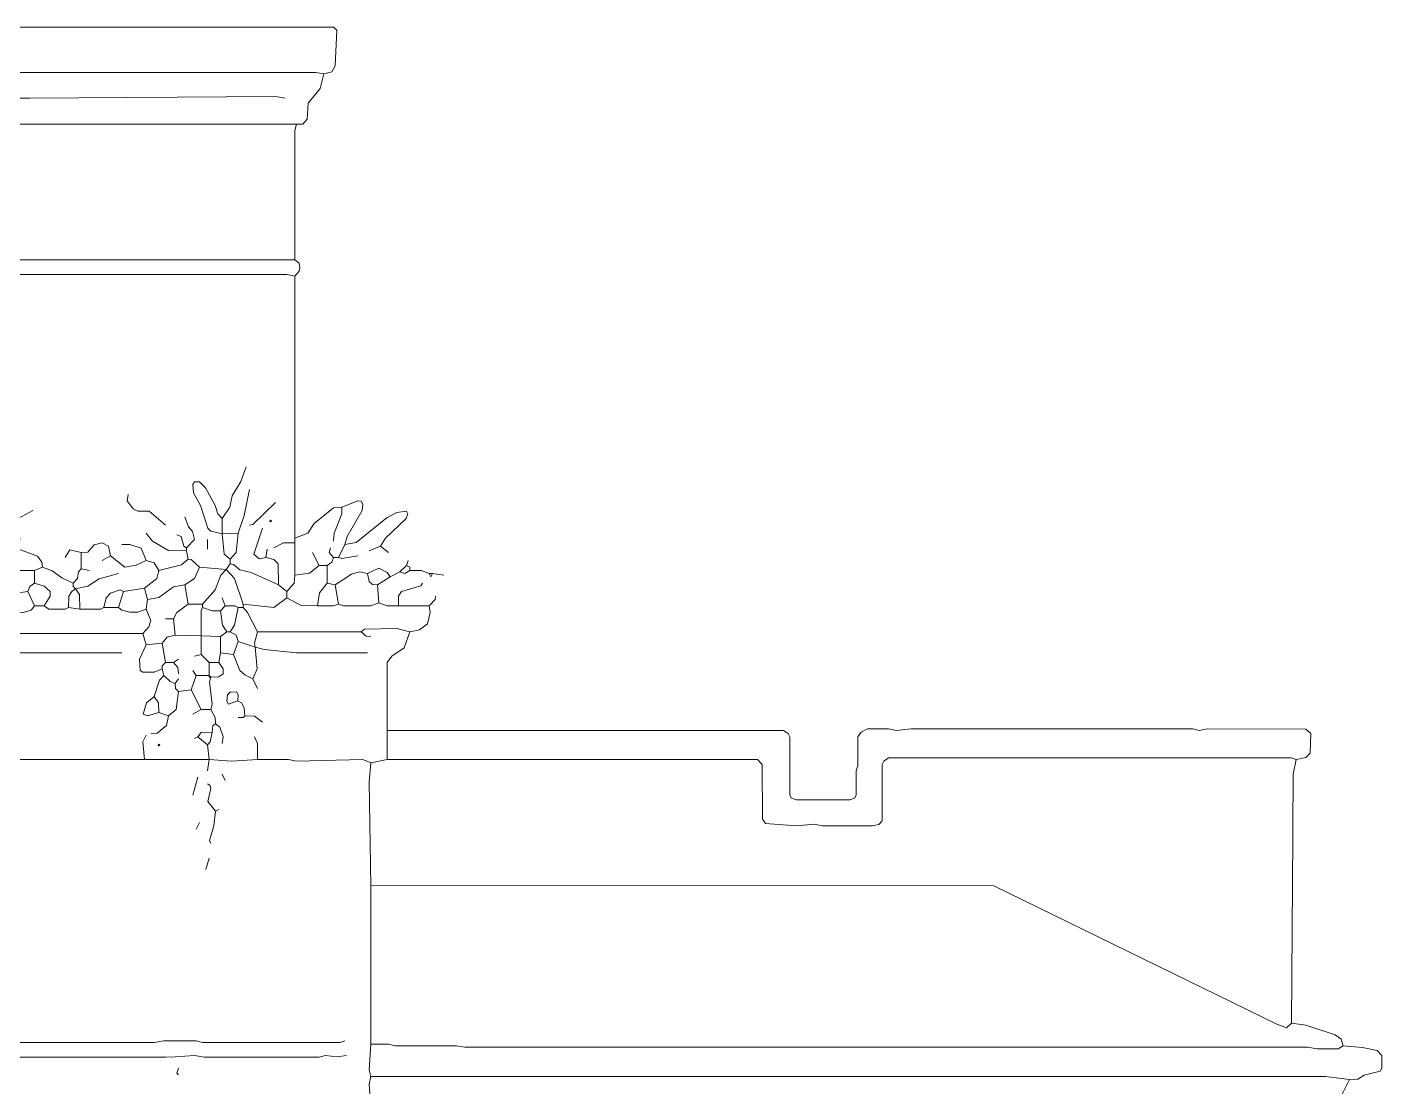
# Model space of a CAD drawing. Header units: millimetres. Extents: x 11 to 20000, y -4 to 8232.
# Drawn here: x 16439 to 19596, y 5726 to 8198 of the extents above; entities that cross this region are included whole.
import ezdxf

# ---------------------------------------------------------------- set-up
doc = ezdxf.new("R2010")
doc.units = ezdxf.units.MM
doc.layers.add('ARCHITECTURE', color=7, linetype='Continuous', lineweight=13, true_color=0x000000)
doc.layers.add('PLANTING', color=7, linetype='Continuous', lineweight=13, true_color=0x000000)

msp = doc.modelspace()

# ---------------------------------------------------------------- linework, layer by layer
at = {"layer": 'ARCHITECTURE', "color": 7, "lineweight": 13, "true_color": 0x000000}
for points in [[(17130.46946, 8088.23529), (17149.17353, 8093.21041), (17156.71448, 8107.08891), (17160.4802, 8190.03857), (17153.08552, 8197.58676), (16263.1957, 8197.58676), (16233.03167, 8197.58676), (16218.10294, 8197.58676), (16214.33314, 8186.27443), (16214.32624, 8110.85973), (16225.49615, 8093.21041), (16248.11652, 8088.23529)], [(17130.46946, 8088.23529), (17111.61199, 8092.00611), (16259.42873, 8091.99955), (16248.11652, 8088.23529)], [(17130.46946, 8088.23529), (17121.73529, 8054.29864), (17093.81652, 8020.36188), (17091.556, 7982.65464), (17081.44796, 7971.34242), (17066.36312, 7971.34242)], [(17039.97172, 8031.67421), (17017.34729, 8035.44502), (16444.19118, 8031.67421), (16425.33937, 8031.67421), (16334.84163, 8031.67421)], [(17066.36312, 7971.34242), (17055.0509, 7971.34242), (16410.25452, 7971.34242), (16383.86312, 7971.34242), (16357.46606, 7971.34242), (16315.98982, 7971.34242)], [(17066.36312, 7971.34242), (17062.60023, 7956.25939), (17062.59615, 7654.60034)], [(16319.75679, 7654.60034), (16342.38122, 7654.60034), (16395.17534, 7654.60034), (16990.95023, 7654.60034), (17043.73869, 7654.60034), (17062.59615, 7654.60034)], [(17062.59423, 7616.89287), (17072.70283, 7628.2052), (17073.9, 7635.74661), (17072.70283, 7647.05882), (17062.59615, 7654.60034)], [(16323.52941, 7620.66369), (16512.06448, 7620.66369), (16534.68891, 7620.66369), (16579.93778, 7620.66369), (16595.02262, 7620.66369), (16662.89593, 7620.66369), (16681.74774, 7620.66369), (16768.47851, 7620.66369), (16787.33032, 7620.66369), (17043.73869, 7620.65713), (17062.59423, 7616.89287)], [(19396.67986, 6489.44186), (19419.3043, 6494.41686), (19429.4138, 6504.52489), (19430.46324, 6549.76719), (19419.3043, 6560.02998), (19189.29299, 6561.07941), (19170.43552, 6557.46991), (19155.35633, 6561.07941), (18499.24774, 6561.07941), (18465.31109, 6557.3155), (18446.45362, 6560.93767), (18397.43778, 6560.93767), (18382.35984, 6553.39638), (18374.96663, 6542.23201), (18374.66414, 6474.35905), (18371.18846, 6463.04683), (18370.88744, 6406.48575), (18367.11482, 6399.09876), (18355.95588, 6395.18009), (18231.52149, 6395.18009), (18220.36538, 6399.09876), (18216.59559, 6406.48575), (18216.2862, 6542.23201), (18212.5164, 6549.76719), (18201.35747, 6557.31527), (17277.52828, 6557.3155)], [(19396.67986, 6489.44186), (19385.36765, 6493.20611), (18446.45362, 6493.05803), (18435.29751, 6485.66471), (18431.52771, 6478.12964), (18431.21833, 6346.16041), (18423.82511, 6337.71731), (18408.75, 6334.84163), (18291.8552, 6334.84819), (18273.00339, 6338.59932), (18231.52149, 6334.84819), (18159.88529, 6339.81663), (18152.49208, 6349.92466), (18152.18269, 6478.12964), (18141.02376, 6489.2871), (17277.52828, 6489.44186)], [(19396.67986, 6489.44186), (19389.28801, 6455.5052), (19389.14027, 6327.30023), (19389.14027, 6308.44638), (19385.36765, 5874.81154)], [(19385.36765, 5874.81154), (19374.05136, 5863.80215), (19351.431, 5872.23179), (18691.55543, 6195.17602), (17239.819, 6195.32421)], [(17239.819, 6195.32421), (17239.819, 5825.79186)], [(19385.36765, 5874.81154), (19419.3043, 5869.99095), (19487.1776, 5847.36652), (19501.20611, 5837.09751), (19506.03507, 5822.02104)], [(16074.66063, 5833.33326), (16089.74548, 5829.56267), (16168.931, 5829.71086), (16187.78281, 5833.33326), (16221.71946, 5829.56923), (16734.54186, 5829.56923), (16757.16629, 5833.33326), (16832.57919, 5833.18507), (16847.66403, 5829.56923), (17168.17308, 5829.56923), (17179.48529, 5833.33326)], [(17239.819, 5750.37715), (17236.04638, 5765.45995), (17239.819, 5825.79186)], [(19506.03507, 5822.02104), (19494.72285, 5814.63428), (19445.70136, 5814.47964), (19423.07692, 5818.24389), (17458.52376, 5818.25701), (17439.66629, 5822.01448), (17296.38009, 5822.0276), (17281.29525, 5825.64378), (17239.819, 5825.79186)], [(19506.03507, 5822.02104), (19551.28394, 5818.10238), (19585.22059, 5810.55407), (19596.3767, 5799.39661), (19596.3767, 5769.23733), (19592.6069, 5762.74581), (19555.0509, 5752.95667), (19539.97172, 5743.89186), (19521.11425, 5742.83552)], [(16074.66063, 5799.39661), (16089.74548, 5795.6259), (16187.78281, 5795.6259), (16199.09502, 5795.6259), (16217.94683, 5795.6259), (16738.30882, 5795.6259), (16760.93326, 5795.6259), (16783.55769, 5795.92229), (16828.80656, 5799.39661), (16851.431, 5795.63258), (17119.15724, 5795.63258), (17134.23643, 5799.24842), (17160.63348, 5795.92229), (17183.25792, 5799.39661)], [(16791.10294, 5754.14774), (16787.33032, 5757.91855), (16791.10294, 5769.23077)], [(17239.819, 5750.37715), (17236.04638, 5731.5233), (17239.80656, 5678.73303), (17236.05475, 5625.94276), (17239.819, 5610.85973)], [(17239.819, 5750.37715), (19464.55317, 5750.37059), (19521.11425, 5742.83552)], [(19521.11425, 5742.83552), (19498.34344, 5697.73473), (19464.55317, 5682.50385)]]:
    msp.add_lwpolyline(points, dxfattribs=at)
at = {"layer": 'PLANTING', "color": 7, "lineweight": 13, "true_color": 0x000000}
for points in [[(17062.59423, 7616.89287), (17062.59423, 7017.34548), (17062.59423, 7006.03292)], [(16892.9129, 7051.28179), (16910.70837, 7077.67749), (16916.72624, 7104.0724), (16936.95622, 7138.00905), (16949.47398, 7171.9457)], [(16892.9129, 7051.28179), (16882.79649, 7062.59434), (16876.77862, 7081.44796), (16854.14729, 7122.92636), (16840.11878, 7136.80452), (16828.96267, 7136.80452), (16825.19287, 7130.46075), (16826.09457, 7111.61414), (16842.70113, 7081.44796), (16860.17206, 7028.66425), (16866.52274, 7022.31391), (16892.9129, 7015.46029)], [(16674.20814, 7107.84287), (16671.64106, 7092.76018), (16685.6681, 7074.05475), (16696.83258, 7068.4707), (16723.22964, 7068.93801), (16760.93326, 7036.1991)], [(16930.61652, 7017.34514), (16944.65192, 7058.82353), (16957.01357, 7119.15509)], [(17017.34729, 7088.98971), (16964.41516, 7037.40339), (16957.01357, 7036.1991)], [(17171.9457, 7077.67749), (17153.09389, 7076.47975), (17107.9914, 7039.96301), (17092.61244, 7017.5), (17062.59423, 7006.03292)], [(17171.9457, 7077.67749), (17171.79796, 7062.594), (17154.14887, 7017.34514), (17153.09389, 6998.49197)], [(17171.9457, 7077.67749), (17209.65498, 7092.60532), (17217.04129, 7091.55566), (17220.81109, 7085.21188), (17219.76719, 7070.13575), (17184.44819, 7009.80419), (17179.48529, 6990.95023)], [(16406.48756, 7024.88688), (16407.54253, 7036.1991), (16417.80385, 7051.27523), (16451.73643, 7070.13575)], [(16809.95475, 6983.40848), (16829.10351, 7002.41075), (16823.84095, 7021.1164), (16814.78235, 7032.42862), (16806.18213, 7055.05305)], [(16892.9129, 7051.28179), (16892.9129, 7015.46029)], [(17262.44344, 6987.17975), (17273.90339, 7006.03292), (17321.71934, 7051.28179), (17326.2431, 7062.58744), (17322.62104, 7068.92489), (17300.15271, 7065.30882), (17277.52828, 7053.99661), (17205.88235, 6995.77749), (17179.48529, 6990.95023)], [(16406.48756, 7024.88688), (16421.41346, 7006.03292), (16419.00939, 6979.79287), (16462.89808, 6963.49887), (16473.16086, 6949.47217), (16474.36086, 6938.15962)], [(16809.95475, 6975.86753), (16768.47851, 6976.92353), (16730.76923, 6998.63948), (16715.68439, 7017.34514)], [(16787.33032, 7013.57466), (16797.43835, 7009.64932), (16803.60407, 6987.33416), (16809.95475, 6983.40848)], [(16930.61652, 7017.34514), (16892.9129, 7015.46029)], [(16911.76471, 6957.01357), (16897.88541, 6968.32579), (16892.9129, 7015.46029)], [(16911.76471, 6957.01357), (16925.644, 6972.09627), (16930.61652, 7017.34514)], [(16987.1776, 7028.65735), (16966.80962, 6968.32579), (16979.63801, 6957.175), (16994.72285, 6960.78405)], [(16564.8586, 6972.09627), (16579.93371, 6973.30057), (16595.02952, 6989.75249), (16613.87443, 6994.56629), (16627.90294, 6987.03145), (16632.7319, 6964.55532)], [(16715.68439, 6953.2431), (16704.22579, 6982.35249), (16677.98077, 6990.80192), (16659.1233, 6990.95023)], [(16809.95475, 6975.86753), (16809.95475, 6983.40848)], [(16858.97624, 7002.26244), (16858.97624, 6979.63801)], [(16998.48982, 6979.63801), (16994.72285, 6960.78405)], [(17062.59423, 6994.7207), (17036.1991, 6994.57285), (17013.57466, 6983.40848)], [(17062.59423, 6994.7207), (17062.59423, 7006.03292)], [(17062.59423, 6994.7207), (17062.59423, 6975.86753), (17062.59615, 6919.30645)], [(17153.09389, 6960.78405), (17142.99129, 6972.09627), (17145.54864, 6983.40848)], [(17179.48529, 6990.95023), (17164.40611, 6960.78405)], [(17262.44344, 6987.17975), (17236.04638, 6975.86753)], [(17262.44344, 6987.17975), (17281.29525, 6972.09627)], [(16564.8586, 6972.09627), (16538.46844, 6978.42715), (16527.14932, 6960.78405)], [(16564.8586, 6972.09627), (16564.8586, 6934.38914)], [(16632.7319, 6964.55532), (16613.87443, 6953.2431)], [(16632.7319, 6964.55532), (16666.66855, 6938.32104), (16693.05995, 6942.98032), (16715.68439, 6953.2431)], [(16745.85407, 6930.61867), (16734.53348, 6948.41584), (16715.68439, 6953.2431)], [(16745.85407, 6930.61867), (16798.64253, 6943.12839), (16813.72738, 6957.01357)], [(16809.95475, 6975.86753), (16813.72738, 6957.01357)], [(16813.72738, 6957.01357), (16821.27387, 6955.80928), (16840.11878, 6938.15962)], [(16911.76471, 6957.01357), (16911.76471, 6945.70136)], [(17024.88688, 6896.68201), (17023.68269, 6945.70136), (17013.57466, 6955.80928), (16994.72285, 6960.78405)], [(17104.0724, 6972.09627), (17119.15724, 6941.93088)], [(17153.09389, 6960.78405), (17149.16799, 6949.47839), (17138.00905, 6941.93088)], [(17153.09389, 6960.78405), (17164.40611, 6960.78405)], [(17209.65498, 6964.55532), (17171.9526, 6958.21131), (17164.40611, 6960.78405)], [(17326.54412, 6953.2431), (17322.77715, 6941.93088)], [(16455.50339, 6930.61867), (16417.79977, 6930.47036), (16368.77828, 6918.24966), (16346.15385, 6900.45249)], [(16455.50339, 6930.61867), (16474.36086, 6938.15962)], [(16455.50339, 6930.61867), (16455.50339, 6900.45249)], [(16546.00113, 6900.45249), (16519.60973, 6912.81414), (16496.98529, 6929.56222), (16474.36086, 6938.15962)], [(16546.00113, 6900.45249), (16556.11063, 6911.76471), (16558.51199, 6926.84084), (16564.8586, 6934.38914)], [(16551.65724, 6887.25464), (16579.93778, 6893.96753), (16606.33484, 6910.57353), (16651.58371, 6923.07692)], [(16583.71041, 6930.61867), (16564.8586, 6934.38914)], [(16745.85407, 6930.61867), (16741.02511, 6911.91301), (16711.91742, 6889.14027)], [(16840.11878, 6938.15962), (16828.65328, 6911.77127), (16806.18213, 6896.68201)], [(16902.33597, 6932.50351), (16840.11878, 6938.15962)], [(16847.66403, 6851.43314), (16876.77172, 6885.51731), (16890.19943, 6919.30939), (16902.33597, 6932.50351)], [(16902.33597, 6932.50351), (16911.76471, 6945.70136)], [(16941.92873, 6851.43314), (16921.87274, 6911.76471), (16902.33597, 6932.50351)], [(17024.88688, 6896.68201), (16960.7862, 6925.79796), (16934.38914, 6931.82296), (16919.31267, 6944.49706), (16911.76471, 6945.70136)], [(17043.73869, 6881.59853), (17061.39061, 6900.45249), (17062.59615, 6919.30645)], [(17119.15724, 6941.93088), (17096.53281, 6924.13292), (17062.59615, 6919.30645)], [(17119.15724, 6941.93088), (17138.00905, 6941.93088)], [(17138.00905, 6941.93088), (17138.00905, 6900.45249)], [(17232.27941, 6923.07692), (17213.42195, 6926.84084), (17194.57014, 6922.02749), (17156.86086, 6896.68201)], [(17285.06787, 6915.53518), (17277.51991, 6925.79796), (17258.67081, 6936.05385), (17232.27941, 6923.07692)], [(17254.90385, 6896.68201), (17243.59163, 6897.88631), (17236.20249, 6904.22986), (17232.27941, 6923.07692)], [(17285.06787, 6915.53518), (17307.69231, 6926.8474)], [(17322.77715, 6941.93088), (17307.69231, 6926.8474)], [(17330.31674, 6930.61867), (17319.00452, 6923.23835), (17307.69231, 6926.8474)], [(17330.31674, 6930.61867), (17330.31674, 6938.15962), (17322.77715, 6941.93088)], [(17375.56561, 6923.07692), (17356.7138, 6930.47036), (17330.31674, 6930.61867)], [(17375.56561, 6923.07692), (17383.1052, 6923.07692)], [(17375.56561, 6923.07692), (17379.33824, 6915.53518), (17383.1052, 6923.07692)], [(17409.50226, 6919.30645), (17383.1052, 6923.07692)], [(16455.50339, 6900.45249), (16445.24898, 6892.76324), (16440.42421, 6881.59853)], [(16478.12783, 6847.66188), (16492.15633, 6870.28631), (16492.00848, 6881.59853), (16478.12783, 6893.80611), (16455.50339, 6900.45249)], [(16551.65724, 6887.25464), (16542.44955, 6881.5181), (16535.74672, 6870.28631), (16534.68891, 6843.8914)], [(16551.65724, 6887.25464), (16546.00113, 6892.91075), (16546.00113, 6900.45249)], [(16561.08597, 6840.12093), (16560.92851, 6874.06052), (16551.65724, 6887.25464)], [(16617.64706, 6843.8914), (16622.6155, 6866.51584), (16632.7319, 6877.67319), (16655.34796, 6885.07353), (16662.89593, 6881.59853)], [(16662.89593, 6881.59853), (16711.91742, 6889.14027)], [(16719.45701, 6862.74536), (16711.91742, 6889.14027)], [(16719.45701, 6862.74536), (16745.85407, 6867.56527), (16779.79072, 6891.86131), (16806.18213, 6896.68201)], [(16813.72738, 6851.43314), (16806.18213, 6896.68201)], [(17043.73869, 6881.59853), (17024.88688, 6896.68201)], [(17115.38462, 6847.66188), (17120.20396, 6877.82805), (17138.00905, 6900.45249)], [(17156.86086, 6896.68201), (17138.00905, 6900.45249)], [(17164.40611, 6851.43314), (17156.86086, 6896.68201)], [(17254.90385, 6896.68201), (17285.06787, 6915.53518)], [(17254.90385, 6896.68201), (17258.67081, 6855.20362)], [(17360.48077, 6900.45249), (17356.55769, 6894.10848), (17311.469, 6881.44412), (17304.07579, 6870.28631), (17303.91968, 6847.66188)], [(16440.42421, 6881.59853), (16406.48756, 6876.77206), (16380.0905, 6858.9741)], [(16455.50339, 6847.66188), (16440.42421, 6881.59853)], [(16662.89593, 6881.59853), (16651.58371, 6843.8914)], [(16715.68439, 6840.12093), (16719.45701, 6862.74536)], [(16900.45249, 6847.66188), (16892.9129, 6866.51584)], [(16941.92873, 6851.43314), (17013.57466, 6844.04627), (17043.73869, 6866.51584)], [(17043.73869, 6881.59853), (17043.73869, 6866.51584)], [(17043.73869, 6866.51584), (17077.67534, 6848.7121), (17115.38462, 6847.66188)], [(17258.67081, 6855.20362), (17239.819, 6847.81018), (17175.71833, 6847.81018), (17164.40611, 6851.43314)], [(17258.67081, 6855.20362), (17277.52828, 6847.81018), (17303.91968, 6847.66188)], [(17390.65045, 6870.28631), (17389.44491, 6862.73846), (17375.56561, 6847.66188)], [(16455.50339, 6847.66188), (16447.9569, 6837.40611), (16429.11199, 6832.57919), (16406.48756, 6833.63518), (16380.0905, 6847.66188)], [(16478.12783, 6847.66188), (16455.50339, 6847.66188)], [(16478.12783, 6847.66188), (16489.44005, 6840.27534), (16527.14242, 6840.26878), (16534.68891, 6843.8914)], [(16561.08597, 6840.12093), (16534.68891, 6843.8914)], [(16561.08597, 6840.12093), (16610.0991, 6840.26878), (16617.64706, 6843.8914)], [(16617.64706, 6843.8914), (16651.58371, 6843.8914)], [(16715.68439, 6840.12093), (16696.83258, 6832.72749), (16677.98077, 6832.72749), (16659.13167, 6837.5474), (16651.58371, 6843.8914)], [(16715.68439, 6840.12093), (16726.70249, 6813.72523), (16722.02964, 6798.64253), (16708.1448, 6783.55984)], [(16779.79072, 6817.49649), (16787.33722, 6832.57262), (16813.72738, 6851.43314)], [(16847.66403, 6851.43314), (16813.72738, 6851.43314)], [(16847.66403, 6843.8914), (16844.03914, 6836.3431), (16843.8914, 6777.90373)], [(16847.66403, 6851.43314), (16847.66403, 6843.8914)], [(16847.66403, 6843.8914), (16870.28846, 6836.49796), (16889.14027, 6836.34966)], [(16889.14027, 6836.34966), (16900.45249, 6847.66188)], [(16889.14027, 6836.34966), (16894.11561, 6802.41301), (16904.22511, 6787.33032)], [(16930.61652, 6843.8914), (16923.07002, 6847.51403), (16900.45249, 6847.66188)], [(16911.76471, 6787.33032), (16921.87274, 6802.41301), (16930.61652, 6843.8914)], [(16941.92873, 6843.8914), (16930.61652, 6843.8914)], [(16941.92873, 6851.43314), (16941.92873, 6843.8914)], [(16975.86538, 6787.33032), (16952.18597, 6832.57919), (16941.92873, 6843.8914)], [(17115.38462, 6847.66188), (17153.09389, 6847.81018), (17164.40611, 6851.43314)], [(17375.56561, 6847.66188), (17303.91968, 6847.66188)], [(17330.31674, 6787.33032), (17352.94118, 6792.15102), (17371.63971, 6806.18428), (17378.13959, 6832.57919), (17375.56561, 6847.66188)], [(16760.93326, 6817.49649), (16779.79072, 6817.49649)], [(16783.55769, 6779.78857), (16779.79072, 6817.49649)], [(17217.19457, 6787.33032), (17224.74253, 6793.67432), (17300.15271, 6794.72376), (17330.31674, 6787.33032)], [(16334.84163, 6779.78857), (16383.86312, 6783.55328), (16708.1448, 6783.55984)], [(16715.68439, 6757.16414), (16708.1448, 6783.55984)], [(16715.68439, 6757.16414), (16753.39367, 6760.93541)], [(16783.55769, 6779.78857), (16764.71278, 6774.9621), (16753.39367, 6760.93541)], [(16760.93326, 6715.68654), (16753.39367, 6760.93541)], [(16843.8914, 6777.90373), (16783.55769, 6779.78857)], [(16843.8914, 6777.90373), (16889.14027, 6776.0181)], [(16843.8914, 6777.90373), (16843.8914, 6734.53971)], [(16889.14027, 6776.0181), (16904.22511, 6787.33032)], [(16889.14027, 6738.31097), (16889.14027, 6776.0181)], [(16911.76471, 6787.33032), (16904.22511, 6787.33032)], [(16911.76471, 6787.33032), (16925.79174, 6779.6345), (16930.61652, 6764.70588)], [(16919.3043, 6734.53971), (16930.61652, 6764.70588)], [(16970.20928, 6751.50803), (16930.61652, 6764.70588)], [(16975.86538, 6787.33032), (16968.54808, 6760.86776), (16970.20928, 6751.50803)], [(17217.19457, 6787.33032), (16975.86538, 6787.33032)], [(17217.19457, 6787.33032), (17228.50679, 6777.2224), (17239.819, 6776.0181)], [(17330.31674, 6787.33032), (17317.80871, 6749.62975), (17288.8405, 6730.62093), (17277.68156, 6715.68654), (17277.52828, 6557.3155)], [(16387.63009, 6738.31075), (16410.25452, 6738.31075), (16598.79525, 6738.31075), (16617.64706, 6738.31075), (16659.1233, 6738.31075)], [(16715.68439, 6757.16414), (16700.75158, 6723.22749), (16701.80792, 6696.98744), (16708.1517, 6693.21652), (16734.54186, 6693.20995), (16753.39367, 6700.60305)], [(16843.8914, 6734.53971), (16828.80656, 6730.76923)], [(16862.74321, 6715.68654), (16843.8914, 6734.53971)], [(16889.14027, 6738.31097), (16885.36765, 6715.68654)], [(16889.14027, 6738.31097), (16919.3043, 6734.53971)], [(16919.3043, 6734.53971), (16934.53688, 6696.83258), (16945.70136, 6686.57636), (16964.55317, 6677.97862)], [(16970.20928, 6751.50803), (16974.66267, 6700.60305), (16964.55317, 6677.97862)], [(16970.20928, 6751.50803), (16990.95023, 6746.00023), (17066.36312, 6738.45882), (17232.27941, 6738.31097)], [(16753.39367, 6700.60305), (16753.39367, 6708.1448), (16760.93326, 6715.68654)], [(16753.39367, 6700.60305), (16757.16629, 6685.52036)], [(16779.79072, 6715.68654), (16760.93326, 6715.68654)], [(16779.79072, 6715.68654), (16791.10294, 6723.22749)], [(16791.10294, 6689.29084), (16789.8974, 6704.37398), (16779.79072, 6715.68654)], [(16825.03959, 6696.83258), (16832.57919, 6685.52036)], [(16862.74321, 6715.68654), (16885.36765, 6715.68654)], [(16862.74321, 6715.68654), (16862.74321, 6685.52036)], [(16866.51584, 6681.74989), (16885.36765, 6681.9043), (16895.47715, 6689.29774), (16895.62489, 6700.60305), (16885.36765, 6715.68654)], [(16734.54186, 6636.50102), (16746.90079, 6674.20814), (16757.16629, 6685.52036)], [(16757.16629, 6685.52036), (16772.24548, 6671.49367), (16783.55769, 6666.6664)], [(16791.10294, 6677.97862), (16783.55769, 6666.6664)], [(16791.10294, 6647.81324), (16784.75633, 6655.36075), (16783.55769, 6666.6664)], [(16821.26697, 6651.58371), (16832.57919, 6685.52036)], [(16832.57919, 6685.52036), (16862.74321, 6685.52036)], [(16866.51584, 6681.74989), (16862.74321, 6685.52036)], [(16866.51584, 6681.74989), (16862.74321, 6681.74989), (16862.74321, 6685.52036)], [(16866.51584, 6606.33484), (16870.28009, 6617.64706), (16863.94186, 6670.43733), (16866.51584, 6681.74989)], [(16975.86538, 6655.35419), (16964.55317, 6677.97862)], [(16734.54186, 6636.50102), (16716.74219, 6621.41753), (16709.35588, 6595.17749), (16719.45701, 6591.40656), (16745.85407, 6598.7931)], [(16734.54186, 6636.50102), (16744.79627, 6621.41753), (16745.85407, 6598.7931)], [(16768.47851, 6591.25215), (16786.12613, 6606.33484), (16791.10294, 6647.81324)], [(16821.26697, 6651.58371), (16791.10294, 6647.81324)], [(16843.8914, 6606.33484), (16821.26697, 6651.58371)], [(16825.03959, 6595.02262), (16843.8914, 6606.33484)], [(16866.51584, 6606.33484), (16843.8914, 6606.33484)], [(16866.51584, 6606.33484), (16876.77172, 6587.48088), (16877.82805, 6572.39819)], [(16945.70136, 6591.25215), (16944.64502, 6610.10532), (16938.0181, 6621.26312), (16930.61652, 6625.1888)], [(16768.47851, 6591.25215), (16763.5017, 6568.62771), (16742.08145, 6550.82975), (16726.99661, 6549.77376)], [(16768.47851, 6591.25215), (16745.85407, 6598.7931)], [(16870.28846, 6553.54423), (16871.48428, 6568.47285), (16877.82805, 6572.39819)], [(16892.9129, 6527.14932), (16895.61934, 6542.23201), (16887.93609, 6564.84989), (16877.82805, 6572.39819)], [(16945.70136, 6591.25215), (16941.92873, 6587.48088), (16930.61652, 6587.48088)], [(16987.1776, 6576.16867), (16968.32579, 6590.19536), (16945.70136, 6591.25215)], [(16711.91742, 6489.44186), (16708.29253, 6530.9198), (16715.68439, 6546.00328)], [(16836.35181, 6542.23201), (16828.80656, 6538.46154)], [(16836.35181, 6542.23201), (16843.8983, 6552.33993), (16870.28846, 6553.54423)], [(16836.35181, 6542.23201), (16858.97624, 6523.37885)], [(16870.28846, 6553.54423), (16865.32557, 6530.9267), (16858.97624, 6523.37885)], [(16975.86538, 6489.44186), (16975.719, 6527.14932), (16968.32579, 6542.23201)], [(17277.52828, 6489.44186), (17277.52828, 6557.3155)], [(16862.74321, 6489.44186), (16858.97624, 6523.37885)], [(16711.91742, 6489.44186), (16398.94231, 6489.43529), (16376.31787, 6485.67127), (16266.96833, 6485.67783), (16251.88348, 6489.44186)], [(16711.91742, 6489.44186), (16862.74321, 6489.44186)], [(16858.97624, 6463.04683), (16862.74321, 6489.44186)], [(16975.86538, 6489.44186), (16915.53733, 6485.67127), (16862.74321, 6489.44186)], [(17239.819, 6481.90045), (17220.96719, 6489.43529), (17066.36312, 6485.67127), (17047.51131, 6489.29367), (16975.86538, 6489.44186)], [(17239.819, 6481.90045), (17236.04638, 6436.65158), (17239.819, 6195.32421)], [(17239.819, 6481.90045), (17277.52828, 6489.44186)], [(16836.35181, 6447.9638), (16825.03959, 6406.48575)], [(16900.45249, 6440.4224), (16892.9129, 6455.5052)], [(16877.82805, 6368.77828), (16860.03122, 6391.40271), (16866.50894, 6421.56855), (16865.32002, 6428.95554), (16858.97624, 6432.88077)], [(16866.51584, 6293.36357), (16863.94186, 6300.91154), (16873.90905, 6334.84163), (16877.82805, 6368.77828)], [(16885.36765, 6372.5491), (16877.82805, 6368.77828)], [(16840.11878, 6342.38303), (16832.57919, 6327.30023)], [(16855.20362, 6233.03167), (16862.74321, 6259.42692)]]:
    msp.add_lwpolyline(points, dxfattribs=at)
for points in [[(17004.14785, 7045.6259), (17006.03314, 7047.51131), (17007.91855, 7045.6259), (17006.03314, 7043.74061)], [(16929.4138, 6626.2448), (16930.46324, 6640.27127), (16926.69344, 6647.51007), (16911.77161, 6646.61516), (16905.42783, 6640.26493), (16904.37839, 6625.19536), (16908.14819, 6618.85792)], [(16743.96686, 6523.37862), (16745.85215, 6525.26391), (16747.73756, 6523.37862), (16745.85215, 6521.49321)]]:
    msp.add_lwpolyline(points, close=True, dxfattribs=at)

doc.saveas('drawing.dxf')
